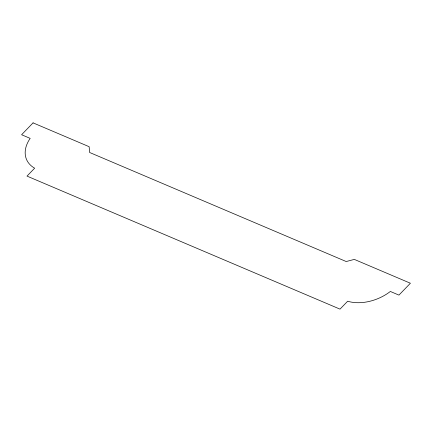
<?xml version="1.0" encoding="UTF-8"?>
<svg xmlns="http://www.w3.org/2000/svg" width="432" height="432" viewBox="0 0 432 432"><rect width="100%" height="100%" fill="white"/><g stroke="black" fill="none" stroke-linecap="round" stroke-linejoin="round"><path stroke-width="0.65" d="M33.07 122.866L21.6 134.735L30.175 138.38A37.39 24.775 -23.1 0 0 34.646 168.188L27 176.099L340.011 309.134L347.657 301.223A37.39 24.775 -23.1 0 0 390.355 291.46L398.93 295.105L410.4 283.235L354.316 259.4L346.205 261.533L89.618 152.48L89.149 146.702L33.07 122.866"/></g></svg>
